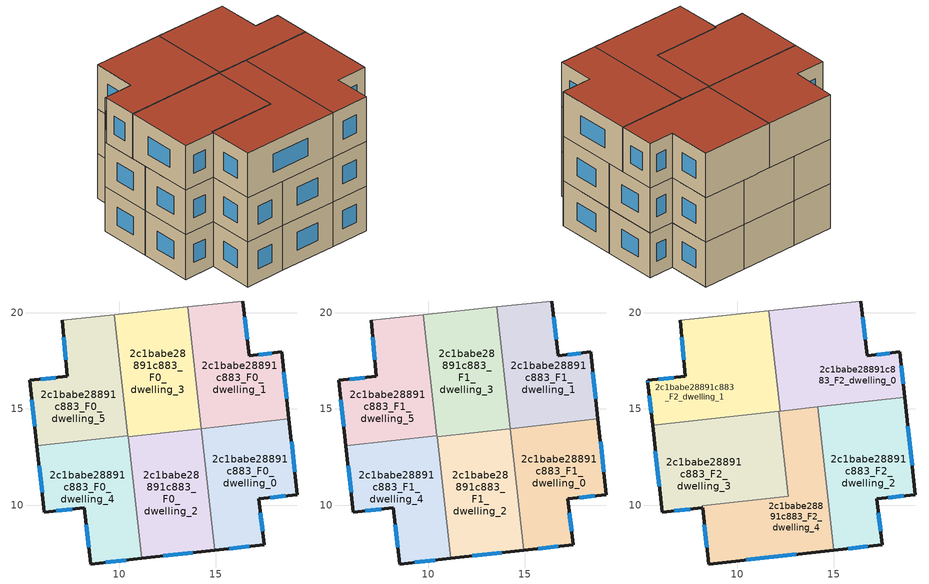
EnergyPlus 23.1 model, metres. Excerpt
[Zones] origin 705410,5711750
2c1babe28891c883_F0_dwelling_0
 floor ground (EU_floor_Construction): 18.81,14.47 19.25,10.55 17.25,10.32 17.52,7.94 14.95,7.66 14.25,13.97 z0
 wall outside (EU_wall_Construction): 14.95,7.66 17.52,7.94 17.25,10.32 19.25,10.55 18.81,14.47 z0:3
 wall to 2c1babe28891c883_F0_dwelling_1 (EU_wall_Construction): 18.81,14.47 14.25,13.97 z0:3
 wall to 2c1babe28891c883_F0_dwelling_2 (EU_wall_Construction): 14.25,13.97 14.95,7.66 z0:3
 window (EU_Window_Construction): 17.44,8.65 17.33,9.61 / 15.72,7.74 16.75,7.85 / 19.12,11.72 18.94,13.3 / 17.85,10.39 18.65,10.48 z0.9:2.1
2c1babe28891c883_F0_dwelling_1
 floor ground (EU_floor_Construction): 16.42,20.6 16.75,17.76 18.42,17.96 18.81,14.47 14.25,13.97 13.55,20.29 z0
 wall outside (EU_wall_Construction): 18.81,14.47 18.42,17.96 16.75,17.76 16.42,20.6 z0:3
 wall adiabatic (EU_wall_Construction): 16.42,20.6 13.55,20.29 z0:3
 wall to 2c1babe28891c883_F0_dwelling_3 (EU_wall_Construction): 13.55,20.29 14.25,13.98 z0:3
 wall to 2c1babe28891c883_F0_dwelling_2 (EU_wall_Construction): 14.25,13.98 14.25,13.97 z0:3
 window (EU_Window_Construction): 16.65,18.61 16.52,19.75 / 17.92,17.9 17.25,17.82 / 18.7,15.52 18.54,16.91 z0.9:2.1
2c1babe28891c883_F0_dwelling_2
 floor ground (EU_floor_Construction): 14.25,13.98 14.95,7.66 11.15,7.23 10.45,13.56 z0
 wall outside (EU_wall_Construction): 11.15,7.23 14.95,7.66 z0:3
 wall to 2c1babe28891c883_F0_dwelling_3 (EU_wall_Construction): 14.25,13.98 10.45,13.56 z0:3
 wall to 2c1babe28891c883_F0_dwelling_4 (EU_wall_Construction): 10.45,13.56 11.15,7.23 z0:3
 window (EU_Window_Construction): 12.29,7.36 13.82,7.53 z0.9:2.1
2c1babe28891c883_F0_dwelling_3
 floor ground (EU_floor_Construction): 13.55,20.29 14.25,13.98 10.45,13.56 9.75,19.89 z0
 wall adiabatic (EU_wall_Construction): 13.55,20.29 9.75,19.89 z0:3
 wall to 2c1babe28891c883_F0_dwelling_5 (EU_wall_Construction): 9.75,19.89 10.45,13.6 z0:3
 wall to 2c1babe28891c883_F0_dwelling_4 (EU_wall_Construction): 10.45,13.6 10.45,13.56 z0:3
2c1babe28891c883_F0_dwelling_4
 floor ground (EU_floor_Construction): 10.45,13.6 11.15,7.23 8.52,6.94 8.19,9.86 6.1,9.63 5.72,13.08 z0
 wall outside (EU_wall_Construction): 5.72,13.08 6.1,9.63 8.19,9.86 8.52,6.94 11.15,7.23 z0:3
 wall to 2c1babe28891c883_F0_dwelling_5 (EU_wall_Construction): 10.45,13.6 5.72,13.08 z0:3
 window (EU_Window_Construction): 9.31,7.03 10.36,7.15 / 8.29,8.98 8.42,7.81 / 6.73,9.7 7.56,9.79 / 5.83,12.05 5.99,10.66 z0.9:2.1
2c1babe28891c883_F0_dwelling_5
 floor ground (EU_floor_Construction): 9.75,19.89 10.45,13.6 5.72,13.08 5.34,16.48 7.3,16.69 7.02,19.6 z0
 wall outside (EU_wall_Construction): 7.02,19.6 7.3,16.69 5.34,16.48 5.72,13.08 z0:3
 wall adiabatic (EU_wall_Construction): 9.75,19.89 7.02,19.6 z0:3
 window (EU_Window_Construction): 7.11,18.73 7.21,17.56 / 5.45,15.46 5.6,14.1 / 6.71,16.63 5.92,16.54 z0.9:2.1
2c1babe28891c883_F1_dwelling_0
 floor to 2c1babe28891c883_F0_dwelling_0 (EU_floor_Construction): 18.81,14.47 19.25,10.55 17.25,10.32 17.52,7.94 14.95,7.66 14.25,13.97 z3
 wall outside (EU_wall_Construction): 14.95,7.66 17.52,7.94 17.25,10.32 19.25,10.55 18.81,14.47 z3:6
 wall to 2c1babe28891c883_F1_dwelling_1 (EU_wall_Construction): 18.81,14.47 14.25,13.97 z3:6
 wall to 2c1babe28891c883_F1_dwelling_2 (EU_wall_Construction): 14.25,13.97 14.95,7.66 z3:6
 window (EU_Window_Construction): 17.44,8.65 17.33,9.61 / 15.72,7.74 16.75,7.85 / 19.12,11.72 18.94,13.3 / 17.85,10.39 18.65,10.48 z3.9:5.1
 ceiling adiabatic (EU_roof_Construction): 15,7.66 14.3,13.97 14.25,13.97 14.95,7.66 z6
2c1babe28891c883_F1_dwelling_1
 floor to 2c1babe28891c883_F0_dwelling_1 (EU_floor_Construction): 16.42,20.6 16.75,17.76 18.42,17.96 18.81,14.47 14.25,13.97 13.55,20.29 z3
 wall outside (EU_wall_Construction): 18.81,14.47 18.42,17.96 16.75,17.76 16.42,20.6 z3:6
 wall adiabatic (EU_wall_Construction): 16.42,20.6 13.55,20.29 z3:6
 wall to 2c1babe28891c883_F1_dwelling_3 (EU_wall_Construction): 13.55,20.29 14.25,13.98 z3:6
 wall to 2c1babe28891c883_F1_dwelling_2 (EU_wall_Construction): 14.25,13.98 14.25,13.97 z3:6
 window (EU_Window_Construction): 16.65,18.61 16.52,19.75 / 17.92,17.9 17.25,17.82 / 18.7,15.52 18.54,16.91 z3.9:5.1
2c1babe28891c883_F1_dwelling_2
 floor to 2c1babe28891c883_F0_dwelling_2 (EU_floor_Construction): 14.25,13.98 14.95,7.66 11.15,7.23 10.45,13.56 z3
 wall outside (EU_wall_Construction): 11.15,7.23 14.95,7.66 z3:6
 wall to 2c1babe28891c883_F1_dwelling_3 (EU_wall_Construction): 14.25,13.98 10.45,13.56 z3:6
 wall to 2c1babe28891c883_F1_dwelling_4 (EU_wall_Construction): 10.45,13.56 11.15,7.23 z3:6
 window (EU_Window_Construction): 12.29,7.36 13.82,7.53 z3.9:5.1
 ceiling adiabatic (EU_roof_Construction): 14.95,7.66 14.25,13.98 12.27,13.76 12.63,10.47 10.82,10.27 11.15,7.23 z6
2c1babe28891c883_F1_dwelling_3
 floor to 2c1babe28891c883_F0_dwelling_3 (EU_floor_Construction): 13.55,20.29 14.25,13.98 10.45,13.56 9.75,19.89 z3
 wall adiabatic (EU_wall_Construction): 13.55,20.29 9.75,19.89 z3:6
 wall to 2c1babe28891c883_F1_dwelling_5 (EU_wall_Construction): 9.75,19.89 10.45,13.6 z3:6
 wall to 2c1babe28891c883_F1_dwelling_4 (EU_wall_Construction): 10.45,13.6 10.45,13.56 z3:6
2c1babe28891c883_F1_dwelling_4
 floor to 2c1babe28891c883_F0_dwelling_4 (EU_floor_Construction): 10.45,13.6 11.15,7.23 8.52,6.94 8.19,9.86 6.1,9.63 5.72,13.08 z3
 wall outside (EU_wall_Construction): 5.72,13.08 6.1,9.63 8.19,9.86 8.52,6.94 11.15,7.23 z3:6
 wall to 2c1babe28891c883_F1_dwelling_5 (EU_wall_Construction): 10.45,13.6 5.72,13.08 z3:6
 window (EU_Window_Construction): 9.31,7.03 10.36,7.15 / 8.29,8.98 8.42,7.81 / 6.73,9.7 7.56,9.79 / 5.83,12.05 5.99,10.66 z3.9:5.1
2c1babe28891c883_F1_dwelling_5
 floor to 2c1babe28891c883_F0_dwelling_5 (EU_floor_Construction): 9.75,19.89 10.45,13.6 5.72,13.08 5.34,16.48 7.3,16.69 7.02,19.6 z3
 wall outside (EU_wall_Construction): 7.02,19.6 7.3,16.69 5.34,16.48 5.72,13.08 z3:6
 wall adiabatic (EU_wall_Construction): 9.75,19.89 7.02,19.6 z3:6
 window (EU_Window_Construction): 7.11,18.73 7.21,17.56 / 5.45,15.46 5.6,14.1 / 6.71,16.63 5.92,16.54 z3.9:5.1
2c1babe28891c883_F2_dwelling_0
 floor to 2c1babe28891c883_F1_dwelling_1 (EU_floor_Construction): 16.42,20.6 16.75,17.76 18.42,17.96 18.69,15.6 14.13,15.09 13.55,20.29 z6
 floor to 2c1babe28891c883_F1_dwelling_3 (EU_floor_Construction): 13.55,20.29 14.13,15.09 12.22,14.88 11.64,20.09 z6
 wall outside (EU_wall_Construction): 18.69,15.6 18.42,17.96 16.75,17.76 16.42,20.6 z6:9
 wall to 2c1babe28891c883_F2_dwelling_1 (EU_wall_Construction): 11.64,20.09 12.22,14.88 z6:9
 wall adiabatic (EU_wall_Construction): 16.42,20.6 11.64,20.09 z6:9
 wall to 2c1babe28891c883_F2_dwelling_2 (EU_wall_Construction): 14.17,15.1 18.69,15.6 z6:9
 wall to 2c1babe28891c883_F2_dwelling_4 (EU_wall_Construction): 12.22,14.88 14.17,15.1 z6:9
 window (EU_Window_Construction): 16.65,18.61 16.52,19.75 / 17.92,17.9 17.25,17.82 / 18.61,16.3 18.5,17.25 z6.9:8.1
 roof outside (EU_roof_Construction): 18.69,15.6 18.42,17.96 16.75,17.76 16.42,20.6 11.64,20.09 12.22,14.88 z9
2c1babe28891c883_F2_dwelling_1
 floor to 2c1babe28891c883_F1_dwelling_5 (EU_floor_Construction): 9.75,19.89 10.33,14.67 5.6,14.15 5.34,16.48 7.3,16.69 7.02,19.6 z6
 floor to 2c1babe28891c883_F1_dwelling_3 (EU_floor_Construction): 11.64,20.09 12.22,14.88 12.14,14.87 10.33,14.67 9.75,19.89 z6
 wall outside (EU_wall_Construction): 7.02,19.6 7.3,16.69 5.34,16.48 5.35,16.35 5.6,14.15 z6:9
 wall adiabatic (EU_wall_Construction): 11.64,20.09 7.02,19.6 z6:9
 wall to 2c1babe28891c883_F2_dwelling_3 (EU_wall_Construction): 5.6,14.15 12.14,14.87 z6:9
 wall to 2c1babe28891c883_F2_dwelling_4 (EU_wall_Construction): 12.14,14.87 12.22,14.88 z6:9
 window (EU_Window_Construction): 5.34,16.44 5.35,16.39 / 6.71,16.63 5.92,16.54 / 7.11,18.73 7.21,17.56 / 5.42,15.69 5.52,14.81 z6.9:8.1
 roof outside (EU_roof_Construction): 12.22,14.88 11.64,20.09 7.02,19.6 7.3,16.69 5.34,16.48 5.35,16.35 5.6,14.15 z9
2c1babe28891c883_F2_dwelling_2
 floor to 2c1babe28891c883_F1_dwelling_0 (EU_floor_Construction): 18.81,14.47 19.25,10.55 17.25,10.32 17.52,7.94 15,7.66 14.3,13.97 z6
 floor to 2c1babe28891c883_F1_dwelling_1 (EU_floor_Construction): 18.69,15.6 18.81,14.47 14.3,13.97 14.17,15.1 z6
 wall outside (EU_wall_Construction): 15,7.66 17.52,7.94 17.25,10.32 19.25,10.55 18.69,15.6 z6:9
 wall to 2c1babe28891c883_F2_dwelling_4 (EU_wall_Construction): 14.17,15.1 15,7.66 z6:9
 window (EU_Window_Construction): 19.08,12.06 18.85,14.09 / 17.85,10.39 18.65,10.48 / 17.44,8.65 17.33,9.61 / 15.75,7.74 16.76,7.86 z6.9:8.1
 roof outside (EU_roof_Construction): 17.52,7.94 17.25,10.32 19.25,10.55 18.69,15.6 14.17,15.1 15,7.66 z9
2c1babe28891c883_F2_dwelling_3
 floor to 2c1babe28891c883_F1_dwelling_3 (EU_floor_Construction): 12.14,14.87 12.27,13.76 10.45,13.56 10.33,14.67 z6
 floor to 2c1babe28891c883_F1_dwelling_4 (EU_floor_Construction): 10.45,13.6 10.82,10.27 8.18,9.97 8.19,9.86 6.1,9.63 5.72,13.08 z6
 floor to 2c1babe28891c883_F1_dwelling_5 (EU_floor_Construction): 10.33,14.67 10.45,13.6 5.72,13.08 5.6,14.15 z6
 floor to 2c1babe28891c883_F1_dwelling_2 (EU_floor_Construction): 12.27,13.76 12.63,10.47 10.82,10.27 10.45,13.56 z6
 wall outside (EU_wall_Construction): 5.6,14.15 6.1,9.63 8.19,9.86 z6:9
 wall to 2c1babe28891c883_F2_dwelling_4 (EU_wall_Construction): 8.19,9.86 8.18,9.97 12.63,10.47 12.14,14.87 z6:9
 window (EU_Window_Construction): 5.75,12.79 5.95,10.98 / 6.73,9.7 7.56,9.79 z6.9:8.1
 roof outside (EU_roof_Construction): 12.63,10.47 12.14,14.87 5.6,14.15 6.1,9.63 8.19,9.86 8.18,9.97 z9
2c1babe28891c883_F2_dwelling_4
 floor to 2c1babe28891c883_F1_dwelling_4 (EU_floor_Construction): 10.82,10.27 11.15,7.23 8.52,6.94 8.19,9.85 8.18,9.97 z6
 floor to 2c1babe28891c883_F1_dwelling_1 (EU_floor_Construction): 14.17,15.1 14.3,13.97 14.25,13.97 14.13,15.09 z6
 floor to 2c1babe28891c883_F1_dwelling_3 (EU_floor_Construction): 14.13,15.09 14.25,13.98 12.27,13.76 12.14,14.87 12.22,14.88 z6
 floor adiabatic (EU_floor_Construction): 14.17,15.1 15,7.66 8.52,6.94 11.15,7.23 10.82,10.27 8.18,9.97 12.63,10.47 12.14,14.87 12.27,13.76 14.25,13.98 14.25,13.97 14.3,13.97 z6
 wall outside (EU_wall_Construction): 8.19,9.85 8.52,6.94 15,7.66 z6:9; 8.19,9.86,9 8.19,9.86,6 8.19,9.85,6
 window (EU_Window_Construction): 10.46,7.16 13.06,7.44 / 8.29,8.98 8.42,7.81 z6.9:8.1
 roof outside (EU_roof_Construction): 15,7.66 14.17,15.1 12.14,14.87 12.63,10.47 8.18,9.97 8.52,6.94 z9
shading: 16.42,20.6 7.03,19.6 z0:9
[Building]
EU S2 Campaign: North Axis=0; Terrain=City; Solar Distribution=FullExterior
[Site:Location]
London: Latitude=51.5; Longitude=-0.5; Time Zone=0; Elevation=25
[SizingPeriod:WeatherFileDays]
AnnualSizingPeriod: Begin Month=1; Begin Day of Month=1; End Month=12; End Day of Month=31; Day of Week for Start Day=Monday; Use Weather File Daylight Saving Period=No; Use Weather File Rain and Snow Indicators=No
[MATERIAL]
EU_InternalMass_Material: Roughness=MediumRough; Thickness=0.1; Conductivity=1; Density=1800; Specific Heat=900; Thermal Absorptance=0.9; Solar Absorptance=0.7; Visible Absorptance=0.7
[MATERIAL:NOMASS] Roughness=MediumRough; Thermal Absorptance=0.9; Solar Absorptance=0.7; Visible Absorptance=0.7
Name | Thermal Resistance
EU_wall_NoMass | 1.04674
EU_roof_NoMass | 4.32442
EU_floor_NoMass | 2.04616
[WINDOWMATERIAL:SIMPLEGLAZINGSYSTEM]
EU_Window_SimpleGlazing: UFactor=4.25843; Solar Heat Gain Coefficient=0.85; Visible Transmittance=0.85
[CONSTRUCTION]
EU_wall_Construction: EU_wall_NoMass
EU_roof_Construction: EU_roof_NoMass
EU_floor_Construction: EU_floor_NoMass
EU_InternalMass_Construction: EU_InternalMass_Material
EU_Window_Construction: EU_Window_SimpleGlazing
[ZONE] Type=1; Multiplier=1; Ceiling Height=autocalculate; Floor Area=autocalculate; Part of Total Floor Area=Yes
Name | Volume
2c1babe28891c883_F0_dwelling_0; 2c1babe28891c883_F1_dwelling_0 | 72.9705
2c1babe28891c883_F2_dwelling_0 | 87.5559
2c1babe28891c883_F0_dwelling_1; 2c1babe28891c883_F1_dwelling_1 | 72.9697
2c1babe28891c883_F2_dwelling_1 | 87.5728
2c1babe28891c883_F0_dwelling_2; 2c1babe28891c883_F1_dwelling_2 | 72.9712
2c1babe28891c883_F2_dwelling_2 | 87.5581
2c1babe28891c883_F0_dwelling_3; 2c1babe28891c883_F1_dwelling_3 | 72.9844
2c1babe28891c883_F2_dwelling_3 | 88.2964
2c1babe28891c883_F0_dwelling_4; 2c1babe28891c883_F1_dwelling_4 | 72.9617
2c1babe28891c883_F2_dwelling_4 | 86.8477
2c1babe28891c883_F0_dwelling_5; 2c1babe28891c883_F1_dwelling_5 | 72.9639
[INTERNALMASS] Construction=EU_InternalMass_Construction
Name | Zone or ZoneList | Surface Area
2c1babe28891c883_F0_dwelling_0_EU_InternalMass | 2c1babe28891c883_F0_dwelling_0 | 24.323
2c1babe28891c883_F0_dwelling_1_EU_InternalMass | 2c1babe28891c883_F0_dwelling_1 | 24.3243
2c1babe28891c883_F0_dwelling_2_EU_InternalMass | 2c1babe28891c883_F0_dwelling_2 | 24.3236
2c1babe28891c883_F0_dwelling_3_EU_InternalMass | 2c1babe28891c883_F0_dwelling_3 | 24.3282
2c1babe28891c883_F0_dwelling_4_EU_InternalMass | 2c1babe28891c883_F0_dwelling_4 | 24.3205
2c1babe28891c883_F0_dwelling_5_EU_InternalMass | 2c1babe28891c883_F0_dwelling_5 | 24.3207
2c1babe28891c883_F1_dwelling_0_EU_InternalMass | 2c1babe28891c883_F1_dwelling_0 | 24.323
2c1babe28891c883_F1_dwelling_1_EU_InternalMass | 2c1babe28891c883_F1_dwelling_1 | 24.3243
2c1babe28891c883_F1_dwelling_2_EU_InternalMass | 2c1babe28891c883_F1_dwelling_2 | 24.3236
2c1babe28891c883_F1_dwelling_3_EU_InternalMass | 2c1babe28891c883_F1_dwelling_3 | 24.3282
2c1babe28891c883_F1_dwelling_4_EU_InternalMass | 2c1babe28891c883_F1_dwelling_4 | 24.3205
2c1babe28891c883_F1_dwelling_5_EU_InternalMass | 2c1babe28891c883_F1_dwelling_5 | 24.3207
2c1babe28891c883_F2_dwelling_0_EU_InternalMass | 2c1babe28891c883_F2_dwelling_0 | 29.1855
2c1babe28891c883_F2_dwelling_1_EU_InternalMass | 2c1babe28891c883_F2_dwelling_1 | 29.1905
2c1babe28891c883_F2_dwelling_2_EU_InternalMass | 2c1babe28891c883_F2_dwelling_2 | 29.1862
2c1babe28891c883_F2_dwelling_3_EU_InternalMass | 2c1babe28891c883_F2_dwelling_3 | 29.4316
2c1babe28891c883_F2_dwelling_4_EU_InternalMass | 2c1babe28891c883_F2_dwelling_4 | 28.9502
[OTHEREQUIPMENT] Fuel Type=Electricity; Design Level Calculation Method=Watts/Area; Power per Zone Floor Area=1; Fraction Latent=0; Fraction Radiant=0; Fraction Lost=0; Carbon Dioxide Generation Rate=0; EndUse Subcategory=EU_Step8_InternalGains
Name | Zone or ZoneList or Space or SpaceList | Schedule
EU_Step8_InternalGain_2c1babe28891c883_F0_dwelling_0_f000 | 2c1babe28891c883_F0_dwelling_0 | EU_Step8_GainSchedule_2c1babe28891c883_F0_dwelling_0_f000
EU_Step8_InternalGain_2c1babe28891c883_F0_dwelling_1_f000 | 2c1babe28891c883_F0_dwelling_1 | EU_Step8_GainSchedule_2c1babe28891c883_F0_dwelling_1_f000
EU_Step8_InternalGain_2c1babe28891c883_F0_dwelling_2_f000 | 2c1babe28891c883_F0_dwelling_2 | EU_Step8_GainSchedule_2c1babe28891c883_F0_dwelling_2_f000
EU_Step8_InternalGain_2c1babe28891c883_F0_dwelling_3_f000 | 2c1babe28891c883_F0_dwelling_3 | EU_Step8_GainSchedule_2c1babe28891c883_F0_dwelling_3_f000
EU_Step8_InternalGain_2c1babe28891c883_F0_dwelling_4_f000 | 2c1babe28891c883_F0_dwelling_4 | EU_Step8_GainSchedule_2c1babe28891c883_F0_dwelling_4_f000
EU_Step8_InternalGain_2c1babe28891c883_F0_dwelling_5_f000 | 2c1babe28891c883_F0_dwelling_5 | EU_Step8_GainSchedule_2c1babe28891c883_F0_dwelling_5_f000
EU_Step8_InternalGain_2c1babe28891c883_F1_dwelling_0_f000 | 2c1babe28891c883_F1_dwelling_0 | EU_Step8_GainSchedule_2c1babe28891c883_F1_dwelling_0_f000
EU_Step8_InternalGain_2c1babe28891c883_F1_dwelling_1_f000 | 2c1babe28891c883_F1_dwelling_1 | EU_Step8_GainSchedule_2c1babe28891c883_F1_dwelling_1_f000
EU_Step8_InternalGain_2c1babe28891c883_F1_dwelling_2_f000 | 2c1babe28891c883_F1_dwelling_2 | EU_Step8_GainSchedule_2c1babe28891c883_F1_dwelling_2_f000
EU_Step8_InternalGain_2c1babe28891c883_F1_dwelling_3_f000 | 2c1babe28891c883_F1_dwelling_3 | EU_Step8_GainSchedule_2c1babe28891c883_F1_dwelling_3_f000
EU_Step8_InternalGain_2c1babe28891c883_F1_dwelling_4_f000 | 2c1babe28891c883_F1_dwelling_4 | EU_Step8_GainSchedule_2c1babe28891c883_F1_dwelling_4_f000
EU_Step8_InternalGain_2c1babe28891c883_F1_dwelling_5_f000 | 2c1babe28891c883_F1_dwelling_5 | EU_Step8_GainSchedule_2c1babe28891c883_F1_dwelling_5_f000
EU_Step8_InternalGain_2c1babe28891c883_F2_dwelling_0_f000 | 2c1babe28891c883_F2_dwelling_0 | EU_Step8_GainSchedule_2c1babe28891c883_F2_dwelling_0_f000
EU_Step8_InternalGain_2c1babe28891c883_F2_dwelling_1_f000 | 2c1babe28891c883_F2_dwelling_1 | EU_Step8_GainSchedule_2c1babe28891c883_F2_dwelling_1_f000
EU_Step8_InternalGain_2c1babe28891c883_F2_dwelling_2_f000 | 2c1babe28891c883_F2_dwelling_2 | EU_Step8_GainSchedule_2c1babe28891c883_F2_dwelling_2_f000
EU_Step8_InternalGain_2c1babe28891c883_F2_dwelling_3_f000 | 2c1babe28891c883_F2_dwelling_3 | EU_Step8_GainSchedule_2c1babe28891c883_F2_dwelling_3_f000
EU_Step8_InternalGain_2c1babe28891c883_F2_dwelling_4_f000 | 2c1babe28891c883_F2_dwelling_4 | EU_Step8_GainSchedule_2c1babe28891c883_F2_dwelling_4_f000
[ZONEVENTILATION:DESIGNFLOWRATE] Schedule=EU_AlwaysOn; Design Flow Rate Calculation Method=AirChanges/Hour; Air Changes per Hour=0.488719; Ventilation Type=Natural; Fan Pressure Rise=0; Fan Total Efficiency=1; Constant Term Coefficient=1; Temperature Term Coefficient=0; Velocity Term Coefficient=0; Velocity Squared Term Coefficient=0; Minimum Indoor Temperature=-100; Maximum Indoor Temperature=100; Delta Temperature=-100; Minimum Outdoor Temperature=-100; Maximum Outdoor Temperature=100; Maximum Wind Speed=40
Name | Zone or ZoneList or Space or SpaceList
EU_ConstantAir_2c1babe28891c883_F0_dwelling_0 | 2c1babe28891c883_F0_dwelling_0
EU_ConstantAir_2c1babe28891c883_F0_dwelling_1 | 2c1babe28891c883_F0_dwelling_1
EU_ConstantAir_2c1babe28891c883_F0_dwelling_2 | 2c1babe28891c883_F0_dwelling_2
EU_ConstantAir_2c1babe28891c883_F0_dwelling_3 | 2c1babe28891c883_F0_dwelling_3
EU_ConstantAir_2c1babe28891c883_F0_dwelling_4 | 2c1babe28891c883_F0_dwelling_4
EU_ConstantAir_2c1babe28891c883_F0_dwelling_5 | 2c1babe28891c883_F0_dwelling_5
EU_ConstantAir_2c1babe28891c883_F1_dwelling_0 | 2c1babe28891c883_F1_dwelling_0
EU_ConstantAir_2c1babe28891c883_F1_dwelling_1 | 2c1babe28891c883_F1_dwelling_1
EU_ConstantAir_2c1babe28891c883_F1_dwelling_2 | 2c1babe28891c883_F1_dwelling_2
EU_ConstantAir_2c1babe28891c883_F1_dwelling_3 | 2c1babe28891c883_F1_dwelling_3
EU_ConstantAir_2c1babe28891c883_F1_dwelling_4 | 2c1babe28891c883_F1_dwelling_4
EU_ConstantAir_2c1babe28891c883_F1_dwelling_5 | 2c1babe28891c883_F1_dwelling_5
EU_ConstantAir_2c1babe28891c883_F2_dwelling_0 | 2c1babe28891c883_F2_dwelling_0
EU_ConstantAir_2c1babe28891c883_F2_dwelling_1 | 2c1babe28891c883_F2_dwelling_1
EU_ConstantAir_2c1babe28891c883_F2_dwelling_2 | 2c1babe28891c883_F2_dwelling_2
EU_ConstantAir_2c1babe28891c883_F2_dwelling_3 | 2c1babe28891c883_F2_dwelling_3
EU_ConstantAir_2c1babe28891c883_F2_dwelling_4 | 2c1babe28891c883_F2_dwelling_4
[HVACTEMPLATE:THERMOSTAT] Constant Heating Setpoint=20; Constant Cooling Setpoint=50
EU_HeatOnly_2c1babe28891c883_F0_dwelling_0; EU_HeatOnly_2c1babe28891c883_F0_dwelling_1; EU_HeatOnly_2c1babe28891c883_F0_dwelling_2; EU_HeatOnly_2c1babe28891c883_F0_dwelling_3; EU_HeatOnly_2c1babe28891c883_F0_dwelling_4; EU_HeatOnly_2c1babe28891c883_F0_dwelling_5; EU_HeatOnly_2c1babe28891c883_F1_dwelling_0; EU_HeatOnly_2c1babe28891c883_F1_dwelling_1; EU_HeatOnly_2c1babe28891c883_F1_dwelling_2; EU_HeatOnly_2c1babe28891c883_F1_dwelling_3; EU_HeatOnly_2c1babe28891c883_F1_dwelling_4; EU_HeatOnly_2c1babe28891c883_F1_dwelling_5; EU_HeatOnly_2c1babe28891c883_F2_dwelling_0; EU_HeatOnly_2c1babe28891c883_F2_dwelling_1; EU_HeatOnly_2c1babe28891c883_F2_dwelling_2; EU_HeatOnly_2c1babe28891c883_F2_dwelling_3; EU_HeatOnly_2c1babe28891c883_F2_dwelling_4
[HVACTEMPLATE:ZONE:IDEALLOADSAIRSYSTEM] System Availability Schedule=EU_AlwaysOn; Maximum Heating Supply Air Temperature=50; Minimum Cooling Supply Air Temperature=13; Maximum Heating Supply Air Humidity Ratio=0.0156; Minimum Cooling Supply Air Humidity Ratio=0.0077; Heating Limit=NoLimit; Cooling Limit=NoLimit; Heating Availability Schedule=EU_AlwaysOn; Cooling Availability Schedule=EU_CoolingOff; Dehumidification Control Type=ConstantSensibleHeatRatio; Cooling Sensible Heat Ratio=0.7; Dehumidification Setpoint=60; Humidification Control Type=None; Humidification Setpoint=30; Outdoor Air Method=None; Outdoor Air Flow Rate per Person=0.00944; Outdoor Air Flow Rate per Zone Floor Area=0; Outdoor Air Flow Rate per Zone=0; Demand Controlled Ventilation Type=None; Outdoor Air Economizer Type=NoEconomizer; Heat Recovery Type=None; Sensible Heat Recovery Effectiveness=0.7; Latent Heat Recovery Effectiveness=0.65
Name | Template Thermostat
2c1babe28891c883_F0_dwelling_0 | EU_HeatOnly_2c1babe28891c883_F0_dwelling_0
2c1babe28891c883_F0_dwelling_1 | EU_HeatOnly_2c1babe28891c883_F0_dwelling_1
2c1babe28891c883_F0_dwelling_2 | EU_HeatOnly_2c1babe28891c883_F0_dwelling_2
2c1babe28891c883_F0_dwelling_3 | EU_HeatOnly_2c1babe28891c883_F0_dwelling_3
2c1babe28891c883_F0_dwelling_4 | EU_HeatOnly_2c1babe28891c883_F0_dwelling_4
2c1babe28891c883_F0_dwelling_5 | EU_HeatOnly_2c1babe28891c883_F0_dwelling_5
2c1babe28891c883_F1_dwelling_0 | EU_HeatOnly_2c1babe28891c883_F1_dwelling_0
2c1babe28891c883_F1_dwelling_1 | EU_HeatOnly_2c1babe28891c883_F1_dwelling_1
2c1babe28891c883_F1_dwelling_2 | EU_HeatOnly_2c1babe28891c883_F1_dwelling_2
2c1babe28891c883_F1_dwelling_3 | EU_HeatOnly_2c1babe28891c883_F1_dwelling_3
2c1babe28891c883_F1_dwelling_4 | EU_HeatOnly_2c1babe28891c883_F1_dwelling_4
2c1babe28891c883_F1_dwelling_5 | EU_HeatOnly_2c1babe28891c883_F1_dwelling_5
2c1babe28891c883_F2_dwelling_0 | EU_HeatOnly_2c1babe28891c883_F2_dwelling_0
2c1babe28891c883_F2_dwelling_1 | EU_HeatOnly_2c1babe28891c883_F2_dwelling_1
2c1babe28891c883_F2_dwelling_2 | EU_HeatOnly_2c1babe28891c883_F2_dwelling_2
2c1babe28891c883_F2_dwelling_3 | EU_HeatOnly_2c1babe28891c883_F2_dwelling_3
2c1babe28891c883_F2_dwelling_4 | EU_HeatOnly_2c1babe28891c883_F2_dwelling_4
[SIZING:ZONE] Zone Cooling Design Supply Air Temperature Input Method=SupplyAirTemperature; Zone Cooling Design Supply Air Temperature=13; Zone Heating Design Supply Air Temperature Input Method=SupplyAirTemperature; Zone Heating Design Supply Air Temperature=50; Zone Cooling Design Supply Air Humidity Ratio=0.008; Zone Heating Design Supply Air Humidity Ratio=0.008; Cooling Design Air Flow Method=DesignDay; Cooling Design Air Flow Rate=0; Cooling Minimum Air Flow per Zone Floor Area=0.000762; Cooling Minimum Air Flow=0; Cooling Minimum Air Flow Fraction=0.2; Heating Design Air Flow Method=DesignDay; Heating Design Air Flow Rate=0; Heating Maximum Air Flow per Zone Floor Area=0.002032; Heating Maximum Air Flow=0.141576; Heating Maximum Air Flow Fraction=0.3; Account for Dedicated Outdoor Air System=No; Dedicated Outdoor Air System Control Strategy=NeutralSupplyAir; Dedicated Outdoor Air Low Setpoint Temperature for Design=autosize; Dedicated Outdoor Air High Setpoint Temperature for Design=autosize; Zone Load Sizing Method=Sensible Load Only No Latent Load; Zone Latent Cooling Design Supply Air Humidity Ratio Input Method=HumidityRatioDifference; Zone Cooling Design Supply Air Humidity Ratio Difference=0.005; Zone Latent Heating Design Supply Air Humidity Ratio Input Method=HumidityRatioDifference; Zone Humidification Design Supply Air Humidity Ratio Difference=0.005
2c1babe28891c883_F0_dwelling_0; 2c1babe28891c883_F0_dwelling_1; 2c1babe28891c883_F0_dwelling_2; 2c1babe28891c883_F0_dwelling_3; 2c1babe28891c883_F0_dwelling_4; 2c1babe28891c883_F0_dwelling_5; 2c1babe28891c883_F1_dwelling_0; 2c1babe28891c883_F1_dwelling_1; 2c1babe28891c883_F1_dwelling_2; 2c1babe28891c883_F1_dwelling_3; 2c1babe28891c883_F1_dwelling_4; 2c1babe28891c883_F1_dwelling_5; 2c1babe28891c883_F2_dwelling_0; 2c1babe28891c883_F2_dwelling_1; 2c1babe28891c883_F2_dwelling_2; 2c1babe28891c883_F2_dwelling_3; 2c1babe28891c883_F2_dwelling_4
[SCHEDULE:CONSTANT]
Name | Hourly Value
EU_AlwaysOn | 1
EU_CoolingOff | 0
[SCHEDULE:FILE] Column Number=1; Rows to Skip at Top=0; Number of Hours of Data=8760; Column Separator=Comma; Interpolate to Timestep=No; Minutes per Item=60; Adjust Schedule for Daylight Savings=Yes
Name | File
EU_Step8_GainSchedule_2c1babe28891c883_F0_dwelling_0_f000 | ../../schedules/2c1babe28891c883/2c1babe28891c883_F0_dwelling_0_f000_gain.csv
EU_Step8_GainSchedule_2c1babe28891c883_F0_dwelling_1_f000 | ../../schedules/2c1babe28891c883/2c1babe28891c883_F0_dwelling_1_f000_gain.csv
EU_Step8_GainSchedule_2c1babe28891c883_F0_dwelling_2_f000 | ../../schedules/2c1babe28891c883/2c1babe28891c883_F0_dwelling_2_f000_gain.csv
EU_Step8_GainSchedule_2c1babe28891c883_F0_dwelling_3_f000 | ../../schedules/2c1babe28891c883/2c1babe28891c883_F0_dwelling_3_f000_gain.csv
EU_Step8_GainSchedule_2c1babe28891c883_F0_dwelling_4_f000 | ../../schedules/2c1babe28891c883/2c1babe28891c883_F0_dwelling_4_f000_gain.csv
EU_Step8_GainSchedule_2c1babe28891c883_F0_dwelling_5_f000 | ../../schedules/2c1babe28891c883/2c1babe28891c883_F0_dwelling_5_f000_gain.csv
EU_Step8_GainSchedule_2c1babe28891c883_F1_dwelling_0_f000 | ../../schedules/2c1babe28891c883/2c1babe28891c883_F1_dwelling_0_f000_gain.csv
EU_Step8_GainSchedule_2c1babe28891c883_F1_dwelling_1_f000 | ../../schedules/2c1babe28891c883/2c1babe28891c883_F1_dwelling_1_f000_gain.csv
EU_Step8_GainSchedule_2c1babe28891c883_F1_dwelling_2_f000 | ../../schedules/2c1babe28891c883/2c1babe28891c883_F1_dwelling_2_f000_gain.csv
EU_Step8_GainSchedule_2c1babe28891c883_F1_dwelling_3_f000 | ../../schedules/2c1babe28891c883/2c1babe28891c883_F1_dwelling_3_f000_gain.csv
EU_Step8_GainSchedule_2c1babe28891c883_F1_dwelling_4_f000 | ../../schedules/2c1babe28891c883/2c1babe28891c883_F1_dwelling_4_f000_gain.csv
EU_Step8_GainSchedule_2c1babe28891c883_F1_dwelling_5_f000 | ../../schedules/2c1babe28891c883/2c1babe28891c883_F1_dwelling_5_f000_gain.csv
EU_Step8_GainSchedule_2c1babe28891c883_F2_dwelling_0_f000 | ../../schedules/2c1babe28891c883/2c1babe28891c883_F2_dwelling_0_f000_gain.csv
EU_Step8_GainSchedule_2c1babe28891c883_F2_dwelling_1_f000 | ../../schedules/2c1babe28891c883/2c1babe28891c883_F2_dwelling_1_f000_gain.csv
EU_Step8_GainSchedule_2c1babe28891c883_F2_dwelling_2_f000 | ../../schedules/2c1babe28891c883/2c1babe28891c883_F2_dwelling_2_f000_gain.csv
EU_Step8_GainSchedule_2c1babe28891c883_F2_dwelling_3_f000 | ../../schedules/2c1babe28891c883/2c1babe28891c883_F2_dwelling_3_f000_gain.csv
EU_Step8_GainSchedule_2c1babe28891c883_F2_dwelling_4_f000 | ../../schedules/2c1babe28891c883/2c1babe28891c883_F2_dwelling_4_f000_gain.csv
